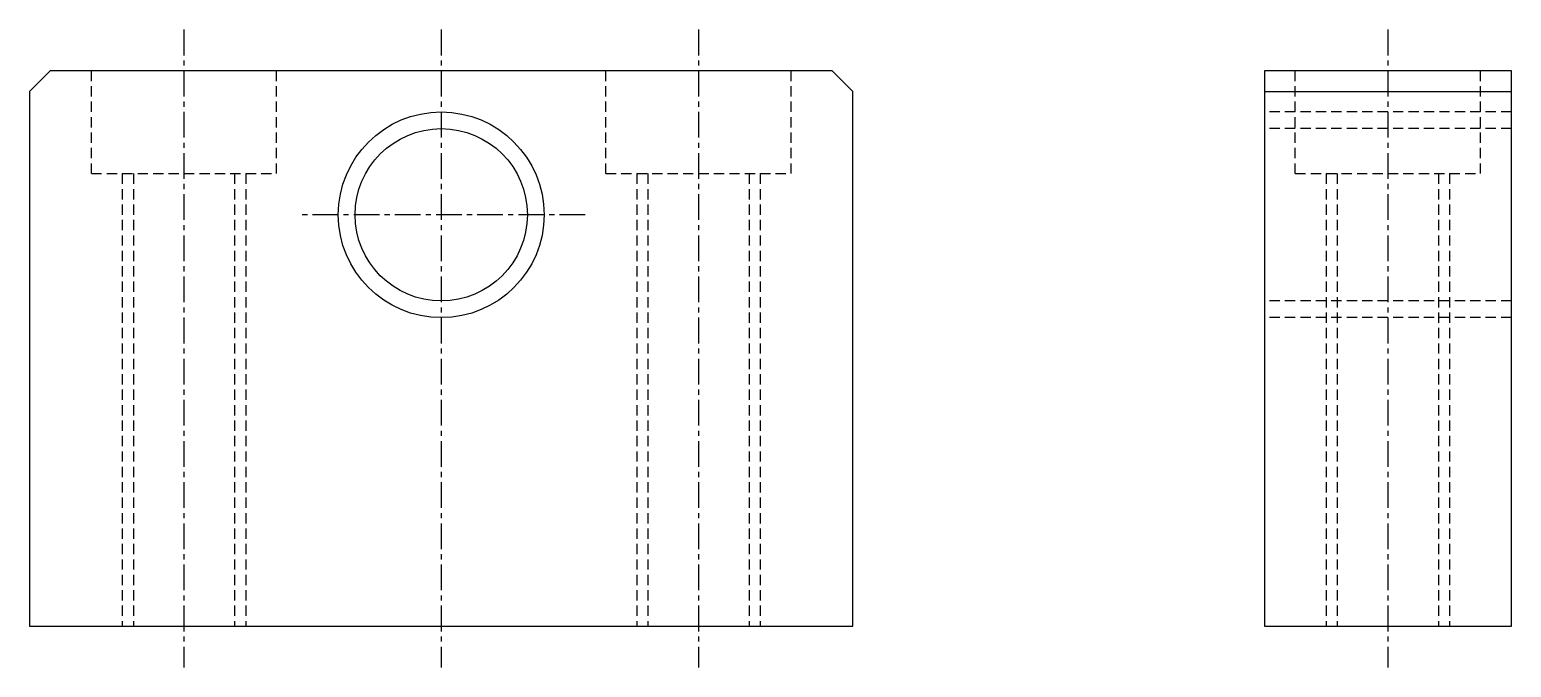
# Model space of a CAD drawing. Extents: x -2746.8 to -2674.8, y -892.2 to -861.2.
import ezdxf

# ---------------------------------------------------------------- set-up
doc = ezdxf.new("R2010")
doc.units = 0
doc.linetypes.add('CENTER', pattern=[2, 1.25, -0.25, 0.25, -0.25])
doc.linetypes.add('DASHED', pattern=[0.75, 0.5, -0.25])
doc.layers.get('0').update_dxf_attribs({"color": 1, "linetype": 'CONTINUOUS'})
doc.layers.add('CENTER', color=2, linetype='CONTINUOUS')

msp = doc.modelspace()

# ---------------------------------------------------------------- linework, layer by layer
at = {"linetype": 'CONTINUOUS'}
for p, q in [((-2745.823461, -863.217172), (-2746.823461, -864.217172)), ((-2707.823461, -863.217172), (-2745.823461, -863.217172)), ((-2706.823461, -864.217172), (-2707.823461, -863.217172)), ((-2674.823461, -863.217172), (-2686.823461, -863.217172)), ((-2686.823461, -863.217172), (-2686.823461, -890.217172)), ((-2674.823461, -890.217172), (-2674.823461, -863.217172)), ((-2746.823461, -864.217172), (-2746.823461, -890.217172)), ((-2706.823461, -890.217172), (-2706.823461, -864.217172)), ((-2686.823461, -864.217172), (-2674.823461, -864.217172)), ((-2746.823461, -890.217172), (-2706.823461, -890.217172)), ((-2686.823461, -890.217172), (-2674.823461, -890.217172))]:
    msp.add_line(p, q, dxfattribs=at)
at = {"linetype": 'DASHED'}
for p, q in [((-2743.823461, -868.217172), (-2743.823461, -863.217172)), ((-2734.823461, -868.217172), (-2734.823461, -863.217172)), ((-2718.823461, -868.217172), (-2718.823461, -863.217172)), ((-2709.823461, -868.217172), (-2709.823461, -863.217172)), ((-2685.323461, -868.217172), (-2685.323461, -863.217172)), ((-2676.323461, -868.217172), (-2676.323461, -863.217172)), ((-2674.823461, -865.217172), (-2686.823461, -865.217172)), ((-2674.823461, -866.029172), (-2686.823461, -866.029172)), ((-2743.823461, -868.217172), (-2734.823461, -868.217172)), ((-2742.323461, -868.217172), (-2742.323461, -890.217172)), ((-2741.781961, -868.217172), (-2741.781961, -890.217172)), ((-2736.864961, -868.217172), (-2736.864961, -890.217172)), ((-2736.323461, -868.217172), (-2736.323461, -890.217172)), ((-2718.823461, -868.217172), (-2709.823461, -868.217172)), ((-2717.323461, -868.217172), (-2717.323461, -890.217172)), ((-2716.781961, -868.217172), (-2716.781961, -890.217172)), ((-2711.864961, -868.217172), (-2711.864961, -890.217172)), ((-2711.323461, -868.217172), (-2711.323461, -890.217172)), ((-2685.323461, -868.217172), (-2676.323461, -868.217172)), ((-2683.823461, -868.217172), (-2683.823461, -890.217172)), ((-2683.281961, -868.217172), (-2683.281961, -890.217172)), ((-2678.364961, -868.217172), (-2678.364961, -890.217172)), ((-2677.823461, -868.217172), (-2677.823461, -890.217172)), ((-2674.823461, -874.405172), (-2686.823461, -874.405172)), ((-2674.823461, -875.217172), (-2686.823461, -875.217172))]:
    msp.add_line(p, q, dxfattribs=at)
at = {"linetype": 'CONTINUOUS'}
for radius in [5, 4.188]:
    msp.add_circle((-2726.823461, -870.217172), radius, dxfattribs=at)
at = {"layer": 'CENTER', "linetype": 'CENTER'}
for p, q in [((-2739.323461, -861.217172), (-2739.323461, -892.217172)), ((-2726.823461, -861.217172), (-2726.823461, -892.217172)), ((-2714.323461, -861.217172), (-2714.323461, -892.217172)), ((-2680.823461, -861.217172), (-2680.823461, -892.217172)), ((-2719.823461, -870.217172), (-2733.823461, -870.217172))]:
    msp.add_line(p, q, dxfattribs=at)

doc.saveas('drawing.dxf')
